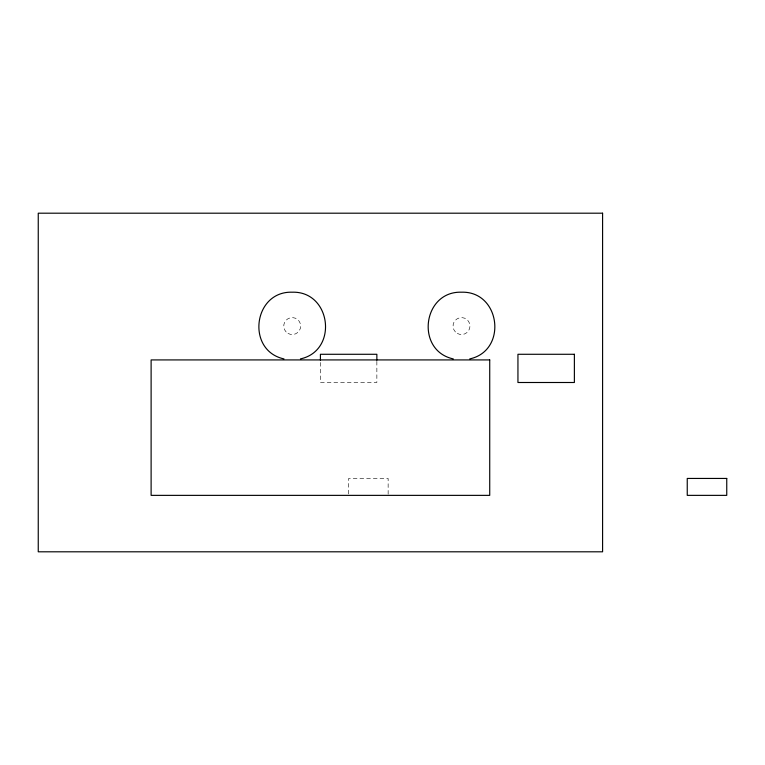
<?xml version="1.0" encoding="UTF-8"?>
<svg xmlns="http://www.w3.org/2000/svg" width="765" height="765" viewBox="0 0 765 765"><rect width="100%" height="100%" fill="white"/><g stroke="black" fill="none" stroke-linecap="round" stroke-linejoin="round"><path stroke-width="0.57" stroke-dasharray="3.83 2.87" d="M388.142 494.238L388.142 478.441L348.639 478.441L348.639 494.238M376.858 361.338L376.858 382.5L320.42 382.5L320.42 361.338M457.279 333.397A8.463 8.463 0 0 0 469.978 326.062A8.463 8.463 0 0 0 457.279 318.737A8.463 8.463 0 0 0 457.279 333.397M287.975 333.397A8.463 8.463 0 0 0 300.674 326.062A8.463 8.463 0 0 0 287.975 318.737A8.463 8.463 0 0 0 287.975 333.397"/><path stroke-width="1.15" d="M300.435 358.909C338.551 350.657 331.188 290.949 292.201 292.201C253.225 290.949 245.852 350.657 283.978 358.909M469.739 358.909C507.855 350.657 500.492 290.949 461.505 292.201C422.519 290.949 415.156 350.657 453.282 358.909M376.858 360.162L376.858 354.281L320.42 354.281L320.42 360.162M602.591 213.196L38.25 213.196L38.25 551.804L602.591 551.804L602.591 213.196M574.381 354.281L517.943 354.281L517.943 382.5L574.381 382.5L574.381 354.281M489.724 359.923L151.116 359.923L151.116 495.366L489.724 495.366L489.724 359.923M726.75 478.441L687.247 478.441L687.247 495.366L726.75 495.366L726.75 478.441"/></g></svg>
